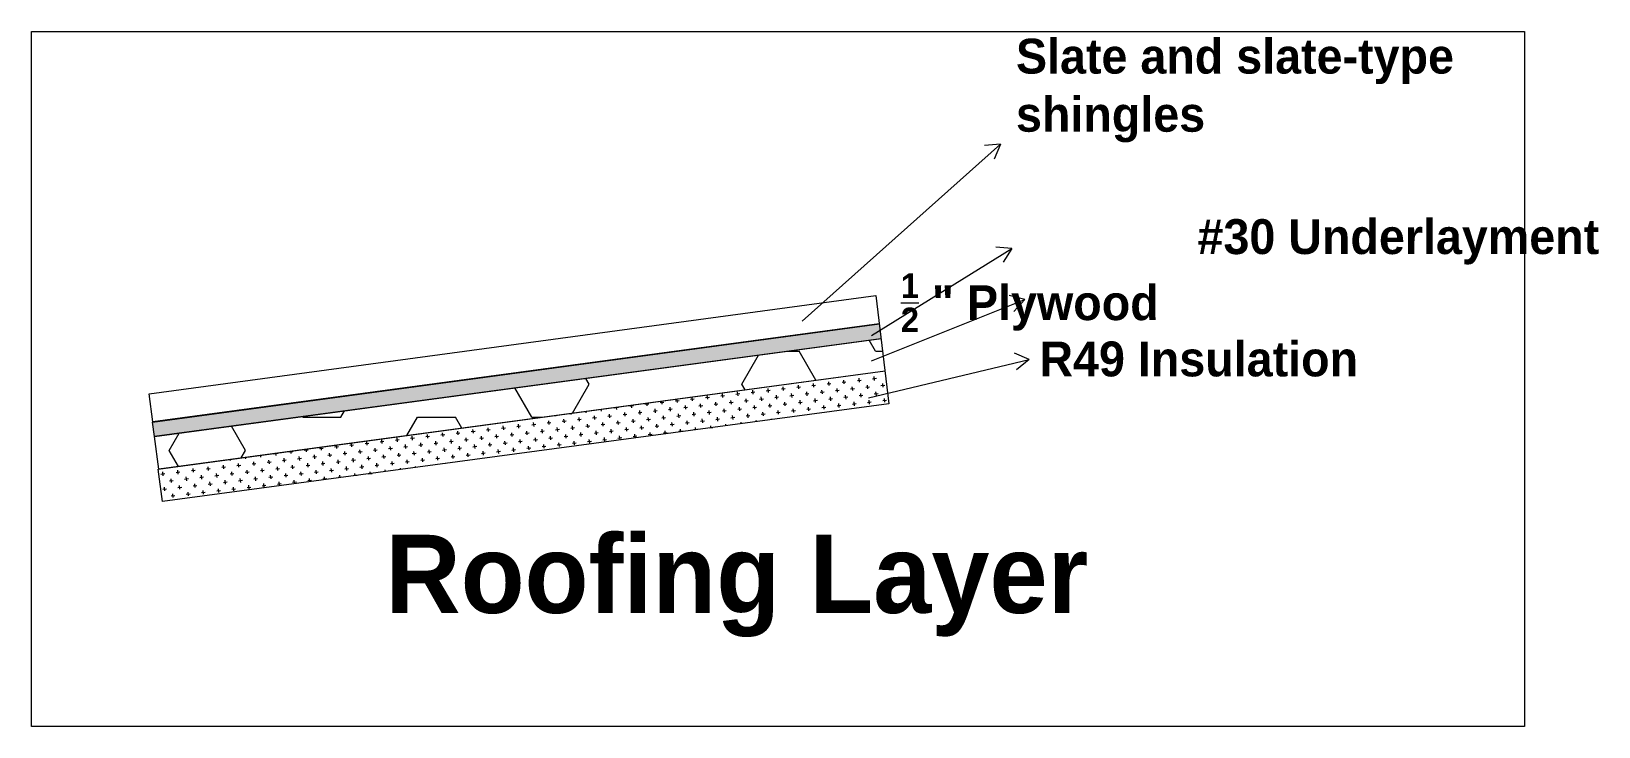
# Model space of a CAD drawing. Header units: millimetres. Extents: x 2124 to 4027, y 208 to 1400.
# Drawn here: x 2680.7 to 2811, y 536.4 to 594.2 of the extents above; entities that cross this region are included whole.
import ezdxf

# ---------------------------------------------------------------- set-up
doc = ezdxf.new("R2010")
doc.units = ezdxf.units.MM
doc.layers.get('0').update_dxf_attribs({"lineweight": 0})
doc.styles.add('TITTLES', font='', dxfattribs={"height": 2.9})
doc.styles.get('TITTLES').set_extended_font_data('Century Gothic', bold=True)

msp = doc.modelspace()

# ---------------------------------------------------------------- hatches: boundary and pattern name
h = msp.add_hatch(color=256)
h.dxf.hatch_style = 1
h.paths.add_polyline_path([(2751.36923, 568.68278), (2751.21199, 569.8956), (2690.75358, 561.72677), (2690.92044, 560.51525)])
h = msp.add_hatch()
h.set_pattern_fill('HEX', color=256)
h.set_pattern_definition([(0, (-544.782, 39.684), (0, 5.499261), [3.175, -6.35]), (120, (-544.782, 39.684), (-4.7625, -2.749631), [3.175, -6.35]), (60, (-541.607, 39.684), (-4.7625, 2.749631), [3.175, -6.35])])
h.paths.add_polyline_path([(2690.92044, 560.51525), (2691.28546, 557.81368), (2751.65534, 565.97055), (2751.33468, 568.66078)])
h = msp.add_hatch()
h.set_pattern_fill('CROSS', color=256, scale=0.1, angle=6.4107573)
h.set_pattern_definition([(6.410757, (-465.70855, -325.1438), (0.56012808, 0.70193058), [0.3175, -0.9525]), (96.410757, (-465.53306, -325.2838), (-0.70193058, 0.56012808), [0.3175, -0.9525])])
h.paths.add_polyline_path([(2751.67561, 565.95596), (2691.28546, 557.81368), (2691.2249, 557.80549), (2691.58993, 555.10392), (2751.98007, 563.2462)])

# ---------------------------------------------------------------- linework, layer by layer
for p, q in [((2744.77685, 570.11414), (2761.25895, 584.83765)), ((2761.25895, 584.83765), (2759.92652, 584.72021)), ((2761.25895, 584.83765), (2760.74407, 583.59645)), ((2750.52822, 568.93176), (2762.2166, 576.15525)), ((2762.2166, 576.15525), (2760.88414, 576.27232)), ((2762.2166, 576.15525), (2761.49286, 575.02305)), ((2750.90818, 572.23895), (2751.98007, 563.2462)), ((2763.28537, 571.91439), (2761.99294, 572.25902)), ((2750.52822, 566.81024), (2763.28537, 571.91439)), ((2763.28537, 571.91439), (2762.37757, 570.92364)), ((2763.65373, 566.91655), (2762.42602, 567.44747)), ((2750.28476, 563.74357), (2763.65373, 566.91655)), ((2763.65373, 566.91655), (2762.61014, 566.07004))]:
    msp.add_line(p, q)
for points in [[(2680.67073, 594.21586), (2804.84531, 594.21586), (2804.84531, 536.39259), (2680.67073, 536.39259)], [(2750.90818, 572.23895), (2750.90818, 572.23895), (2750.90818, 572.23895), (2750.90818, 572.23895)], [(2750.90818, 572.23895), (2750.90818, 572.23895), (2750.90818, 572.23895), (2750.90818, 572.23895)]]:
    msp.add_lwpolyline(points, close=True)
for points in [[(2751.17304, 569.88167), (2690.7829, 561.73939), (2690.4594, 564.07142), (2750.90818, 572.23895)], [(2751.31059, 568.65753), (2690.92044, 560.51525), (2690.75358, 561.72677), (2751.20236, 569.8943)], [(2751.67561, 565.95596), (2691.28546, 557.81368), (2690.92044, 560.51525), (2751.36923, 568.68278)], [(2751.98007, 563.2462), (2691.58993, 555.10392), (2691.2249, 557.80549), (2751.67369, 565.97303)]]:
    msp.add_lwpolyline(points)

# ---------------------------------------------------------------- texts
at = {"attachment_point": 1, "style": 'TITTLES'}
for s, width, gutter_width, insert, char_height in [('Slate and slate-type shingles', 38.5701906, 14.5, (2762.55636, 593.60296), 2.9), ('#30 Underlayment', 37.4210848, 14.5, (2777.65314, 578.59593), 2.9), ('\\A1;\\pxt0;{\\H0.7x;\\S1/2;} " Plywood', 28.6036906, 14.5, (2752.97818, 574.08322), 2.9), ('R49 Insulation', 28.6036906, 14.5, (2764.5029, 568.42256), 2.9), ('Roofing Layer', 69.5536673, 32.52537, (2710.09745, 552.34858), 6.5050733)]:
    msp.add_mtext_dynamic_manual_height_columns(s, width=width, gutter_width=gutter_width, heights=[0], dxfattribs=dict(at, insert=insert, char_height=char_height))

doc.saveas('drawing.dxf')
